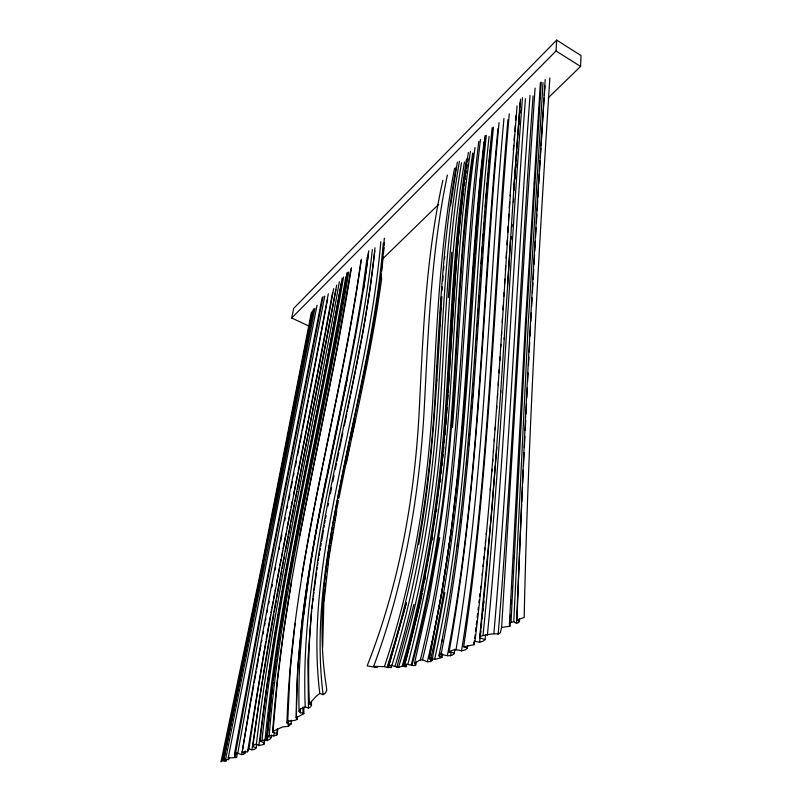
<?xml version="1.0" encoding="UTF-8"?>
<svg xmlns="http://www.w3.org/2000/svg" width="802" height="802" viewBox="0 0 802 802"><rect width="100%" height="100%" fill="white"/><g stroke="black" fill="none" stroke-linecap="round" stroke-linejoin="round"><path stroke-width="1.2" d="M291.306 720.156L291.126 723.885L288.359 724.186L286.966 722.853L287.728 721.219L294.424 720.477L297.191 719.434L297.422 718.412L296.299 717.7L303.838 713.69L302.935 713.078L302.976 706.963M303.838 713.69L303.888 707.564M302.935 713.078L300.379 712.727L299.076 711.354C297.482 647.174 306.464 583.375 318.254 520.438M300.379 712.727L300.419 709.048M296.299 717.7C296.098 637.099 310.284 557.44 326.133 478.694M322.665 647.284L323.858 603.074L328.95 557.641L336.77 511.075M296.249 718.201L297.642 669.5L301.933 622.753M297.191 719.434L297.271 716.928M485.621 634.572L485.13 639.545L479.646 637.831L480.137 636.317C485.952 634.983 492.107 633.279 498.172 634.031L500.318 632.758L501.621 627.505L509.902 626.172L509.44 624.056L511.014 622.382L513.761 621.7L516.468 623.314L518.503 622.603L519.405 621.38L517.019 620.016C523.305 439.707 533.27 259.547 545.22 79.528M519.405 621.38L519.495 618.883M518.503 622.603L518.603 620.146M516.468 623.314L521.681 504.418M548.237 97.874L580.568 66.436L581.029 55.559L556.658 40.1L293.652 308.409L291.707 317.993L308.63 325.933M513.761 621.7L528.237 323.356L543.024 82.636M454.844 649.179L454.243 653.7C450.824 657.269 445.451 655.314 441.08 654.282L439.065 655.234L439.346 656.597L441.952 657.56L442.594 653.871M521.791 501.922L522.483 487.035M287.728 721.219L290.053 671.775L295.046 623.304M511.014 622.382L526.222 323.928L541.26 82.175M522.653 483.345L523.305 469.802M523.475 466.112L524.127 452.569M524.358 447.646L524.889 436.569M509.44 624.056L525.28 325.542L540.368 82.857M525.2 430.333L525.701 420.318M526.012 414.063L526.513 404.058M526.824 397.802L527.325 387.797M527.646 381.541L528.087 372.91M286.966 722.853C291.327 565.55 339.898 414.343 361.361 259.287M288.359 724.186L288.55 720.457M528.478 365.552L528.929 356.97M529.19 352.068L529.711 342.253M530.032 336.128L530.543 326.324M436.579 381.541L436.709 379.045M437.26 369.05L437.461 365.301M438.072 354.053L438.273 350.304M509.902 626.172L510.102 622.462M510.232 619.996L510.493 615.064M511.095 603.956L511.295 600.257M511.957 587.916L512.087 585.44M512.759 573.099L512.889 570.633M513.551 558.272L513.681 555.776M530.814 321.381L531.295 312.72M531.636 306.534L532.117 297.863M532.388 292.92L532.939 283.016M533.14 279.307L533.701 269.432M271.678 734.863L271.437 737.309L267.317 736.477L267.196 735.865L269.201 735.444L273.953 735.925L276.79 734.913L277.382 733.499L272.58 732.256L273.041 731.264L282.585 726.943L288.349 726.301L288.489 723.805M438.834 340.509L439.115 335.627M439.606 327.086L439.887 322.203M440.378 313.652L440.729 307.547M533.982 264.53L534.543 254.705M534.764 251.026L535.325 241.212M535.536 237.532L536.107 227.708M291.707 317.993L556.007 50.977L556.658 40.1M441.852 296.79C436.769 379.476 433.461 462.523 418.754 544.227M500.729 347.005L500.879 344.529M501.4 335.858L501.631 332.138M502.232 322.224L502.463 318.504M502.984 309.833L503.285 304.88M503.816 296.209L504.037 292.529M504.548 283.948L504.849 279.046M505.36 270.464L505.661 265.562M506.102 258.204L506.473 252.079M534.393 184.45L534.543 181.954M536.388 222.806L536.909 214.244M537.129 210.575L537.711 200.801M537.931 197.132L538.523 187.347M538.743 183.678L539.335 173.904M470.183 318.264L476.659 222.906L485.15 135.578M474.974 363.456L475.215 359.737M475.756 351.075L475.997 347.356M476.458 339.928L476.769 334.975M477.32 326.314L477.631 321.361M478.092 313.933L478.403 309.031M478.854 301.672L479.235 295.547M479.606 289.412L479.987 283.286M480.438 275.928L480.819 269.803M504.157 339.226L513.831 188.811L520.518 99.207M511.145 239.116L511.295 236.66M511.917 226.846L512.067 224.39M513.46 202.315L513.691 198.625M539.485 171.458L540.177 160.45M540.327 158.004L540.939 148.22M541.089 145.774L544.137 97.974M549.851 77.964C538.373 257.632 528.037 437.431 524.177 617.45L517.019 620.016M467.065 367.376L470.373 316.9M506.924 244.73L507.235 239.838M507.696 232.51L508.087 226.395M508.478 220.279L508.869 214.174M509.25 208.059L509.641 201.944M507.546 286.354L510.663 236.891M501.621 627.505L525.861 226.996L535.084 88.11M544.297 95.518L544.929 85.704M510.313 195.137C500.789 344.028 492.979 493.15 474.944 641.329L473.812 642.643L473.972 644.738L463.646 646.773C490.022 470.183 493.872 291.467 509.27 113.834M497.43 397.571L497.671 393.872M498.232 385.241L498.473 381.541M499.034 372.91L499.275 369.211M499.846 360.579L500.087 356.87M500.679 392.589L504.318 337.582M538.373 122.034L538.543 119.588M539.195 109.784L539.355 107.338M539.936 98.756L540.177 95.087M481.21 263.668L481.631 257.522M481.972 252.61L482.383 246.465M482.804 240.319L483.225 234.184M483.556 229.262L483.977 223.126M514.272 190.014L514.443 187.548M515.044 178.916L515.295 175.227M515.806 167.829L516.067 164.129M516.658 155.498L516.919 151.809M473.15 270.805L480.408 178.385L484.949 137.062M510.062 195.808L517.059 105.894M513.571 190.655L520.147 102.335M500.819 390.995L492.067 507.756L479.646 637.831M533.069 95.899C520.217 275.196 512.999 454.864 498.172 634.031M445.12 434.684L445.471 429.732M445.832 424.789L446.273 418.614M446.624 413.672L447.075 407.486M447.336 403.777L447.957 395.125M448.138 392.649L457.33 247.628L463.205 193.192M471.776 407.867L471.947 405.401M472.488 398.003L472.749 394.293M473.38 385.662L473.551 383.196M474.182 374.554L474.353 372.088M530.032 95.348C516.829 274.655 509.44 454.363 493.882 633.5M452.498 427.506C460.147 334.193 461.992 240.349 475.055 147.528M463.255 418.774L467.205 366.093M493.451 452.077L493.631 449.601M494.263 440.93L494.453 438.453M495.085 429.782L495.265 427.296M496.628 408.719L496.819 406.233M448.328 297.522L451.767 252.229M525.45 98.766C511.846 277.502 504.789 456.719 487.365 635.174M517.48 144.35L517.671 141.854M518.262 134.365L518.453 131.869M519.034 124.38L519.335 120.641M519.917 113.152L520.107 110.656M522.493 97.644C508.488 276.74 501.39 456.368 483.025 635.134M496.879 447.045L486.784 569.119L480.137 636.317M441.22 300.239L441.511 296.59M441.992 290.504L442.283 286.855M442.754 280.77L443.145 275.898M443.616 269.813L443.907 266.164M513.29 150.285L513.701 145.302M514.102 140.32L514.503 135.327M514.804 131.588L515.305 125.363M515.706 120.37L516.117 115.388M484.438 216.951L484.839 211.959M485.25 206.976L485.661 201.994M485.962 198.254L486.373 193.262M486.784 188.28L487.195 183.297M487.606 178.315L488.007 173.322M277.382 733.499L277.703 729.76M490.243 490.212L490.453 487.756M491.816 471.776L492.027 469.32M492.649 461.942L492.859 459.486M273.041 731.264L277.492 680.236L283.758 630.723L291.397 582.252M507.937 119.719C492.308 296.76 489.902 475.095 461.541 650.873C457.421 649.53 452.659 649.109 449.06 651.986C480.588 477.12 482.253 299.066 499.065 122.616M272.58 732.256C283.527 575.084 326.905 422.865 351.386 267.718M276.79 734.913L277.342 728.817M466.924 463.746L467.145 461.26M468.589 445.1L468.809 442.614M469.36 436.398L469.581 433.912M384.338 238.214C379.065 313.682 360.689 387.336 345.281 461.17C330.254 535.054 314.133 611.064 326.374 686.592L326.765 690.382L325.221 693.239L323.096 694.612L319.777 693.479L316.108 696.337L309.472 703.835L311.487 705.138L310.595 706.883L308.489 708.076L305.221 706.943L302.945 707.815L299.788 709.469L299.076 711.354M503.957 118.475C487.867 295.517 485.11 473.912 456.047 649.63M458.203 473.07L463.376 417.581M273.953 735.925L274.304 732.256M497.992 128.551C480.859 304.269 480.839 481.872 447.326 655.785M381.01 278.685L381.501 273.703M381.752 271.206L383.216 256.259M383.456 253.773L384.068 247.537M384.318 245.051L384.559 242.555M493.461 127.087C475.746 302.795 475.375 480.458 441.08 654.282M269.201 735.444C282.033 578.813 323.527 426.654 348.76 271.928M383.286 243.076C377.1 318.404 359.236 392.058 344.018 465.902C328.83 540.959 313.492 617.781 323.096 694.612M440.388 481.942L440.639 479.456M441.27 473.23L441.521 470.744M442.022 465.772L442.273 463.285M442.774 458.303L443.145 454.574M443.526 450.844L443.897 447.115M444.398 442.133L444.649 439.646M492.197 127.608C474.082 303.447 474.333 481.38 439.065 655.234M482.112 575.124L482.353 572.658M482.974 566.503L483.225 564.037M483.716 559.114L483.957 556.658M484.578 550.493L484.819 548.037M485.31 543.114L485.561 540.648M486.172 534.493L486.423 532.027M380.79 241.773C374.444 317.131 356.479 390.805 341.151 464.679C325.863 539.756 310.394 616.588 319.777 693.479M488.518 168.34L488.769 165.854M489.15 162.114L489.661 157.132M490.042 153.393L490.423 149.653M490.804 145.924L491.185 142.185M491.696 137.202L492.077 133.463M267.196 735.865C280.61 579.255 321.792 427.035 347.276 272.309M267.317 736.477L271.427 697.159M271.688 694.702L273.051 682.432M489.09 136.36C470.263 310.665 472.859 487.526 434.604 659.465L429.401 657.71L429.05 658.542L431.967 660.497L430.504 661.6L427.316 661.77L422.504 659.825L420.328 659.956L414.544 663.094L415.697 665.048L413.872 665.59L404.96 664.006C429.992 571.615 442.955 476.438 448.759 381.01C453.511 304.68 456.859 228.099 468.368 152.4M486.313 135.358C467.355 309.442 469.21 486.032 431.015 657.75M474.944 641.329L479.606 642.302L480.147 637.329M480.408 634.833L480.819 631.104M481.22 627.375L481.621 623.645M482.162 618.673L482.433 616.187M482.964 611.214L483.235 608.728M483.776 603.746L484.047 601.259M342.163 278.073C315.597 432.519 276.89 584.949 260.169 741.018L265.031 739.885L267.317 740.577L267.878 735.634M484.027 141.834C464.017 315.036 468.659 491.315 427.316 661.77M460.528 521.901L460.809 519.425M265.031 739.885C280.329 583.645 319.777 431.316 345.802 276.79M266.244 740.416L272.129 688.557M323.447 601.31L323.868 597.61M324.289 593.911L324.71 590.202M325.141 586.503L325.422 584.036M325.983 579.104L326.264 576.638M326.825 571.706L327.106 569.23M327.527 565.53L327.948 561.831M444.478 258.866L444.769 256.379M480.478 139.418C460.087 312.78 464.017 489.23 422.504 659.825M262.033 740.106C278.043 583.926 317.211 431.526 343.547 277.021M478.794 141.342C458.253 314.113 462.373 490.042 420.328 659.956M473.972 644.738L474.403 641.009M474.694 638.522L475.135 634.783M475.576 631.054L476.017 627.324M476.308 624.838L476.749 621.109M477.18 617.38L477.621 613.65M478.062 609.921L478.353 607.425M478.944 602.452L479.235 599.966M479.676 596.237L479.967 593.751M480.548 588.778L480.839 586.292M458.303 471.957L451.265 530.814L441.772 592.508L429.05 658.542M256.6 744.316L256.089 747.975L252.901 746.472L253.913 744.978L256.389 744.035L258.856 745.549L263.246 744.597L264.259 743.905L264.209 740.346M374.975 247.768C359.908 400.739 301.041 548.638 309.472 703.835M264.259 743.905L264.72 740.186M370.213 287.697L374.825 250.876M372.349 249.572C356.018 402.895 299.086 551.325 305.221 706.943M311.517 610.913L307.838 661.299L308.489 708.076M311.828 608.447L312.309 604.748M312.63 602.272L313.111 598.573M313.422 596.107L313.903 592.397M314.224 589.931L316.459 572.658M316.77 570.192L317.091 567.716M472.739 153.042C459.235 245.071 457.812 338.233 450.273 430.814C443.757 509.701 431.135 588.067 411.286 664.728M473.421 153.483C459.726 245.813 458.463 339.316 451.005 432.218C444.569 510.954 431.907 589.169 411.907 665.62M461.541 650.873L465.521 649.8L467.295 648.016L467.616 645.53M470.453 151.448C456.609 243.818 455.075 337.361 447.406 430.313C440.779 509.16 427.987 587.465 407.917 664.026M256.389 744.035C274.956 588.427 312.269 435.997 339.336 281.833M258.856 745.549L265.763 693.319L276.199 627.254M363.697 289.001L368.78 250.846M303.637 614.933L310.013 567.766M368.499 252.269C361.451 310.675 349.451 368.298 337.462 425.842M273.382 680.006L276.209 659.324M276.55 656.888L277.873 647.154M278.214 644.718L279.547 634.994M302.043 621.52C311.888 541.952 329.582 463.666 345.311 385.14M467.325 158.014C455.285 233.422 452.248 309.813 447.727 385.922C442.323 480.548 429.18 574.944 403.105 666.211L405.902 666.773L406.624 666.091L404.96 664.006M463.556 190.726L463.897 188.249M464.248 185.783L464.769 182.074M465.11 179.598L465.631 175.899M465.972 173.422L466.323 170.956M466.664 168.48L467.185 164.781M467.706 161.072L468.047 158.606M252.901 746.472C273.041 591.335 309.231 438.965 336.68 285.091M361.772 295.978L367.206 257.211M466.483 159.418C454.493 234.395 451.486 310.354 446.975 386.033C441.551 480.609 428.368 574.944 402.173 666.121L398.454 667.555L391.887 665.54L388.92 665.299L387.376 666.251L390.995 667.495L391.677 665.119M457.25 546.342L457.591 543.906M432.358 540.077L432.709 537.611M436.408 511.646L436.769 509.17M328.309 293.773C300.058 446.634 266.505 598.523 242.214 752.096L247.597 751.775L247.958 749.93L249.041 748.898L251.918 749.83L259.728 697.459L273.823 614.352M464.488 161.964C451.626 237.462 448.629 314.103 444.348 390.434C439.265 484.137 425.812 577.62 398.454 667.555M249.041 748.898C270.825 594.322 305.893 442.102 333.682 288.59M461.531 162.776C448.799 237.502 445.762 313.341 441.321 388.88C436.037 482.684 422.413 576.247 394.995 666.272M360.96 260.68C345.943 366.835 319.166 470.854 301.702 576.578M381.702 278.114C373.321 340.579 359.236 402.063 346.243 463.676M459.456 161.202C446.433 236.279 443.225 312.519 438.704 388.449C433.321 482.182 419.546 575.656 391.887 665.54M451.396 529.781L441.982 591.575L429.401 657.71M450.594 205.733L457.361 162.024M247.597 751.775L264.249 650.372M456.288 166.626C442.724 241.031 439.636 316.72 435.316 392.068C430.213 484.949 416.138 577.6 387.376 666.251M279.738 633.77L286.665 591.224M287.066 588.788L287.457 586.362M450.594 655.795L451.195 652.096M237.492 752.677L236.61 757.519L234.745 756.527L235.577 755.073L234.455 754.05L237.753 753.278L241.703 754.632L243.778 754.181L244.81 753.268L245.211 750.832M454.544 168.22C440.408 242.836 437.25 318.835 433.08 394.494C428.178 486.774 413.902 578.843 384.399 666.622L373.642 666.372C405.321 581.219 420.248 490.894 424.669 400.388C428.489 324.97 431.797 249.141 447.376 175.016M370.063 288.92L362.755 333.071L347.276 411.346M351.096 268.71L336.559 351.196L299.798 535.345M328.439 558.132L328.85 555.676M329.261 553.22L329.672 550.773M330.083 548.317L330.494 545.861M330.905 543.405L332.76 532.348M333.171 529.891L333.582 527.445M333.993 524.989L334.404 522.533M334.815 520.077L335.226 517.621M335.647 515.165L336.058 512.709M241.703 754.632L250.655 702.331M276.61 624.818L277.031 622.382M277.452 619.956L277.863 617.52M278.284 615.084L278.695 612.648M279.116 610.212L279.527 607.776M279.948 605.34L281.823 594.382M347.396 272.991L332.609 355.346M317.512 565.3L317.923 562.874M318.334 560.458L318.745 558.042M319.166 555.616L319.577 553.2M319.988 550.773L320.399 548.357M320.82 545.931L321.231 543.515M321.642 541.089L323.507 530.202M323.918 527.776L324.339 525.36M324.75 522.944L325.161 520.518M237.753 753.278L265.011 602.292L324.79 296.048M354.143 340.038L361.772 295.547M441.2 657.089L441.631 654.632M235.547 753.379L263.126 602.442L323.076 296.449M439.747 537.581L429.12 598.252L414.544 663.094M439.346 656.597L439.997 652.908M441.942 641.831L442.373 639.374M274.254 611.926L276.189 600.979M234.455 754.05L262.294 603.244L322.183 297.662M235.577 755.073L236.009 752.647M250.876 701.108L253.723 685.209M254.164 682.763L256.139 671.755M256.58 669.309L258.555 658.302M258.996 655.856L259.427 653.409M341.211 283.707L326.163 365.622M264.459 649.139L265.773 641.861M266.214 639.435L270.605 615.154M271.046 612.718L271.487 610.292M271.928 607.866L273.021 601.801M335.878 289.743L297.552 489.04M287.677 585.139L293.021 555.786M293.462 553.34L323.547 401.2M234.745 756.527L235.407 752.888M325.411 331.316L332.499 292.84M282.274 591.946L282.715 589.51M283.166 587.074L284.289 580.989M284.74 578.553L285.863 572.458M286.314 570.021L287.427 563.936M287.878 561.5L288.329 559.064M288.78 556.628L289.903 550.533M259.647 652.186L261.001 644.928M261.452 642.512L261.903 640.086M263.036 634.041L263.487 631.615M264.61 625.57L265.061 623.144M265.512 620.728L265.963 618.302M267.096 612.257L267.537 609.831M320.66 336.108L327.587 298.956M276.62 598.553L280.249 579.134M280.7 576.708L281.833 570.643M282.284 568.217L283.427 562.152M283.878 559.726L284.329 557.3M273.472 599.375L274.615 593.32M275.076 590.904L275.527 588.478M276.67 582.422L279.417 567.906M279.868 565.48L281.011 559.425M281.472 557.009L281.923 554.593M432.358 658.723L444.849 592.628M314.915 308.249L273.913 518.393L225.603 759.394L223.648 760.126L226.535 760.807L224.771 761.258L222.324 760.667L220.971 761.9L261.502 567.385L311.387 312.479M317.051 305.231L228.219 757.95L228.6 759.634L225.603 759.394M268.67 603.786L269.131 601.37M271.898 586.914L272.359 584.508M275.126 570.042L275.587 567.636M312.499 378.724L320.419 337.321M317.472 372.94L325.171 332.539M442.864 180.36C426.514 253.773 423.145 329.091 419.556 403.957C415.476 493.29 400.128 582.473 367.146 665.891L377.151 667.595L373.642 666.372M312.269 311.146L262.394 565.57L222.324 760.667M313.482 308.94L289.622 432.288M285.462 551.225L288.289 536.618M288.76 534.182L290.645 524.448M291.116 522.012L294.414 504.969M290.575 546.884L291.517 541.982M292.7 535.866L293.171 533.41M294.354 527.285L295.537 521.17M296.72 515.044L297.903 508.919M298.374 506.473L299.557 500.348M431.967 660.497L432.438 658.051M306.194 346.815L281.131 475.536M279.076 549.55L279.547 547.134M280.72 541.109L281.893 535.074M284.72 520.598L285.191 518.182M308.279 400.378L302.384 430.594M308.75 397.972L312.269 379.927M282.154 553.38L282.625 550.954M283.096 548.528L285.923 533.972M287.096 527.906L290.625 509.701M308.73 417.762L317.231 374.163M345.321 385.541L354.143 339.607M420.248 603.224L422.143 593.52M422.614 591.094L423.085 588.668M424.268 582.603L425.451 576.538M287.076 508.528L287.547 506.102M288.74 500.037L289.933 493.972M291.126 487.907L292.319 481.842M293.512 475.776L293.983 473.35M295.417 466.072L296.379 461.18M297.582 455.065L299.497 445.28M299.978 442.824L301.903 433.04M291.096 507.275L292.299 501.18M293.502 495.075L295.427 485.31M295.898 482.864L297.823 473.1M298.304 470.654L308.259 420.158M295.136 501.29L297.071 491.486M325.923 366.845L309.572 449.802M325.642 518.092L326.123 515.656M328.028 505.932L328.509 503.506M330.414 493.781L331.607 487.696M332.81 481.621L334.003 475.546M272.399 519.626L281.201 474.724M228.6 759.634L229.081 757.228M300.75 494.333L301.943 488.328M303.136 482.313L304.319 476.298M304.8 473.892L306.705 464.278M307.176 461.872L308.369 455.857M308.61 454.654L309.091 452.228M323.797 400.008L332.369 356.559M318.254 520.488L347.266 378.915M430.504 661.6L430.985 659.174M272.449 518.854L223.798 759.604M336.539 510.272L338.474 500.548M338.955 498.122L348.078 453.08M263.437 564.017L234.364 707.885M223.648 760.126L234.274 708.457M344.309 425.762L346.785 413.752M327.386 474.293L337.211 427.045M335.236 469.471L336.489 463.396M337 460.97L338.765 452.478M339.266 450.042L342.795 433.05M348.599 450.634L349.632 445.742M350.925 439.626L351.968 434.734M352.479 432.288L355.326 418.844M415.697 665.048L416.539 661.399M405.902 666.773L406.504 664.377M404.068 666.632L419.947 604.417M396.92 667.134L413.932 604.487M406.343 602.833L388.85 665.52L406.333 603.144M384.399 666.622L387.607 667.555L389.361 661.65M390.754 656.918L392.499 651.013M393.201 648.648L394.243 645.099M291.126 723.885L288.349 726.301M271.437 737.309L269.953 739.153L267.317 740.577M382.975 258.535L438.654 204.4M256.089 747.975L254.775 749.208L251.918 749.83M485.13 639.545L483.265 641.139L479.606 642.302M441.952 657.56L434.604 659.465M236.61 757.519L228.219 757.95M390.995 667.495L387.607 667.555M402.173 666.121L403.105 666.211M454.283 652.888L449.06 651.986M463.646 646.773L467.295 648.016M242.214 752.096L244.81 753.268M263.908 742.822L260.169 741.018M556.007 50.977L580.568 66.436M311.387 701.389L311.487 705.138"/></g></svg>
